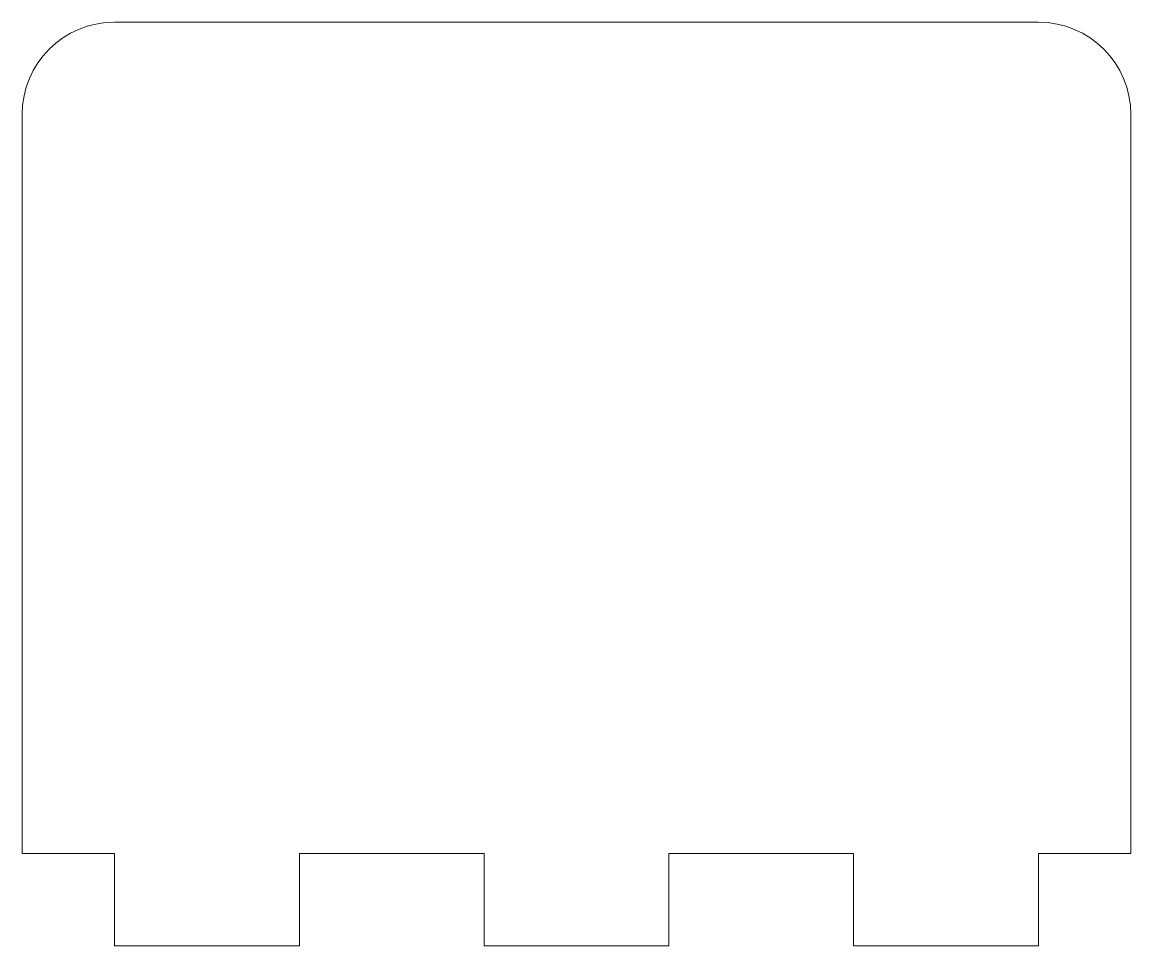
# Model space of a CAD drawing. Header units: inches. Extents: x 0 to 1.5, y -0.12 to 1.13.
import ezdxf

# ---------------------------------------------------------------- set-up
doc = ezdxf.new("R2010")
doc.units = ezdxf.units.IN
doc.header["$MEASUREMENT"] = 0

msp = doc.modelspace()

# ---------------------------------------------------------------- linework, layer by layer
at = {"color": 7, "linetype": 'Continuous', "lineweight": 15}
for p, q in [((1.375, 1.125), (0.125, 1.125)), ((0, 1), (0, 0)), ((1.5, 0), (1.5, 1)), ((0, 0), (0.125, 0)), ((0.125, 0), (0.125, -0.125)), ((0.375, 0), (0.625, 0)), ((0.375, -0.125), (0.375, 0)), ((0.625, 0), (0.625, -0.125)), ((0.875, 0), (1.125, 0)), ((0.875, -0.125), (0.875, 0)), ((1.125, 0), (1.125, -0.125)), ((1.375, 0), (1.5, 0)), ((1.375, -0.125), (1.375, 0)), ((0.125, -0.125), (0.375, -0.125)), ((0.625, -0.125), (0.875, -0.125)), ((1.125, -0.125), (1.375, -0.125))]:
    msp.add_line(p, q, dxfattribs=at)
for centre, start, end in [((1.375, 1), 0, 90), ((0.125, 1), 90, 180)]:
    msp.add_arc(centre, 0.125, start, end, dxfattribs=at)

doc.saveas('drawing.dxf')
